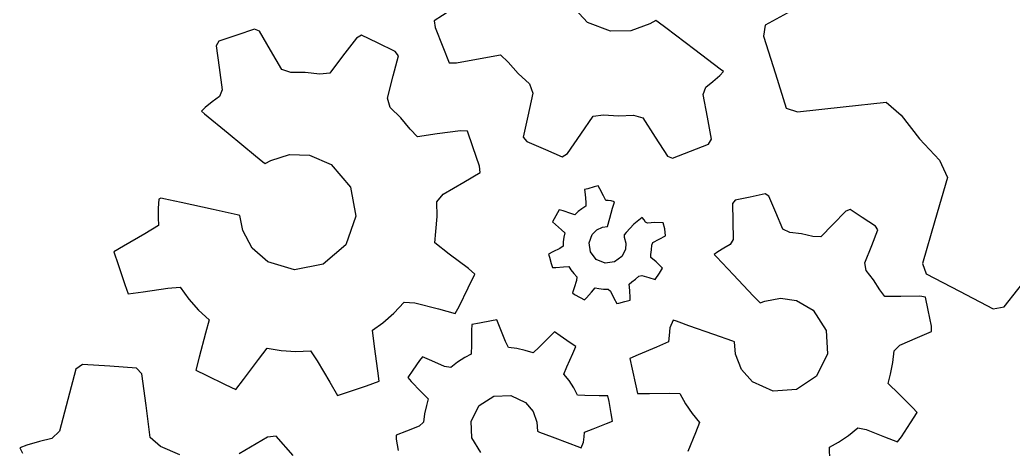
# Model space of a CAD drawing. Header units: metres. Extents: x 1284 to 1630, y 1792 to 2073.
# Drawn here: x 1437.13 to 1451.73, y 1873.12 to 1879.43 of the extents above; entities that cross this region are included whole.
import ezdxf

# ---------------------------------------------------------------- set-up
doc = ezdxf.new("R2010")
doc.units = ezdxf.units.M

msp = doc.modelspace()

# ---------------------------------------------------------------- linework, layer by layer
at = {"layer": 'COMPONENT0'}
for p, q in [((1445.476, 1879.395, 0.001), (1445.173, 1879.726, 0.001)), ((1443.464, 1879.573, 0.001), (1443.221, 1879.417, 0.001)), ((1448.622, 1879.649, 0.001), (1448.085, 1879.355, 0.001)), ((1443.221, 1879.417, 0.001), (1443.237, 1879.321, 0.001)), ((1445.812, 1879.266, 0.001), (1445.476, 1879.395, 0.001)), ((1446.479, 1879.424, 0.001), (1446.392, 1879.374, 0.001)), ((1446.512, 1879.399, 0.001), (1446.479, 1879.424, 0.001)), ((1446.626, 1879.313, 0.001), (1446.512, 1879.399, 0.001)), ((1440.581, 1879.297, 0.001), (1440.321, 1879.207, 0.001)), ((1440.654, 1879.264, 0.001), (1440.581, 1879.297, 0.001)), ((1440.817, 1878.984, 0.001), (1440.654, 1879.264, 0.001)), ((1443.237, 1879.321, 0.001), (1443.349, 1879.036, 0.001)), ((1446.113, 1879.271, 0.001), (1445.812, 1879.266, 0.001)), ((1446.392, 1879.374, 0.001), (1446.113, 1879.271, 0.001)), ((1447.054, 1878.989, 0.001), (1446.626, 1879.313, 0.001)), ((1448.085, 1879.355, 0.001), (1448.06, 1879.191, 0.001)), ((1440.059, 1879.117, 0.001), (1440.017, 1879.049, 0.001)), ((1440.321, 1879.207, 0.001), (1440.059, 1879.117, 0.001)), ((1442.079, 1879.164, 0.001), (1441.876, 1878.898, 0.001)), ((1442.154, 1879.207, 0.001), (1442.079, 1879.164, 0.001)), ((1442.39, 1879.092, 0.001), (1442.154, 1879.207, 0.001)), ((1448.06, 1879.191, 0.001), (1448.235, 1878.637, 0.001)), ((1440.017, 1879.049, 0.001), (1440.06, 1878.733, 0.001)), ((1440.981, 1878.701, 0.001), (1440.817, 1878.984, 0.001)), ((1442.648, 1878.966, 0.001), (1442.39, 1879.092, 0.001)), ((1442.699, 1878.901, 0.001), (1442.648, 1878.966, 0.001)), ((1443.349, 1879.036, 0.001), (1443.441, 1878.802, 0.001)), ((1447.425, 1878.709, 0.001), (1447.054, 1878.989, 0.001)), ((1441.876, 1878.898, 0.001), (1441.687, 1878.648, 0.001)), ((1442.621, 1878.608, 0.001), (1442.699, 1878.901, 0.001)), ((1443.441, 1878.802, 0.001), (1443.548, 1878.8, 0.001)), ((1443.548, 1878.8, 0.001), (1443.898, 1878.863, 0.001)), ((1443.898, 1878.863, 0.001), (1444.194, 1878.917, 0.001)), ((1444.194, 1878.917, 0.001), (1444.308, 1878.808, 0.001)), ((1444.308, 1878.808, 0.001), (1444.457, 1878.643, 0.001)), ((1440.06, 1878.733, 0.001), (1440.106, 1878.403, 0.001)), ((1441.113, 1878.656, 0.001), (1440.981, 1878.701, 0.001)), ((1441.327, 1878.656, 0.001), (1441.113, 1878.656, 0.001)), ((1441.541, 1878.633, 0.001), (1441.327, 1878.656, 0.001)), ((1447.419, 1878.616, 0.001), (1447.474, 1878.671, 0.001)), ((1447.474, 1878.671, 0.001), (1447.425, 1878.709, 0.001)), ((1441.687, 1878.648, 0.001), (1441.541, 1878.633, 0.001)), ((1442.534, 1878.279, 0.001), (1442.621, 1878.608, 0.001)), ((1444.457, 1878.643, 0.001), (1444.623, 1878.493, 0.001)), ((1447.212, 1878.44, 0.001), (1447.318, 1878.525, 0.001)), ((1447.318, 1878.525, 0.001), (1447.419, 1878.616, 0.001)), ((1448.235, 1878.637, 0.001), (1448.394, 1878.132, 0.001)), ((1440.106, 1878.403, 0.001), (1440.065, 1878.304, 0.001)), ((1444.623, 1878.493, 0.001), (1444.671, 1878.356, 0.001)), ((1447.175, 1878.337, 0.001), (1447.212, 1878.44, 0.001)), ((1439.959, 1878.227, 0.001), (1439.857, 1878.143, 0.001)), ((1440.065, 1878.304, 0.001), (1439.959, 1878.227, 0.001)), ((1442.576, 1878.144, 0.001), (1442.534, 1878.279, 0.001)), ((1444.671, 1878.356, 0.001), (1444.597, 1878.014, 0.001)), ((1447.236, 1878, 0.001), (1447.175, 1878.337, 0.001)), ((1449.233, 1878.154, 0.001), (1449.864, 1878.224, 0.001)), ((1449.864, 1878.224, 0.001), (1450.086, 1878.03, 0.001)), ((1439.857, 1878.143, 0.001), (1439.801, 1878.091, 0.001)), ((1439.801, 1878.091, 0.001), (1439.847, 1878.053, 0.001)), ((1442.731, 1877.992, 0.001), (1442.576, 1878.144, 0.001)), ((1448.394, 1878.132, 0.001), (1448.561, 1878.08, 0.001)), ((1448.561, 1878.08, 0.001), (1449.233, 1878.154, 0.001)), ((1439.847, 1878.053, 0.001), (1440.196, 1877.765, 0.001)), ((1442.868, 1877.826, 0.001), (1442.731, 1877.992, 0.001)), ((1444.597, 1878.014, 0.001), (1444.53, 1877.709, 0.001)), ((1445.376, 1877.75, 0.001), (1445.56, 1878.015, 0.001)), ((1445.56, 1878.015, 0.001), (1445.709, 1878.036, 0.001)), ((1445.709, 1878.036, 0.001), (1445.93, 1878.023, 0.001)), ((1445.93, 1878.023, 0.001), (1446.15, 1878.032, 0.001)), ((1446.15, 1878.032, 0.001), (1446.287, 1877.991, 0.001)), ((1446.287, 1877.991, 0.001), (1446.47, 1877.708, 0.001)), ((1447.295, 1877.676, 0.001), (1447.236, 1878, 0.001)), ((1450.086, 1878.03, 0.001), (1450.351, 1877.685, 0.001)), ((1442.975, 1877.715, 0.001), (1442.868, 1877.826, 0.001)), ((1443.607, 1877.802, 0.001), (1443.264, 1877.755, 0.001)), ((1443.71, 1877.795, 0.001), (1443.607, 1877.802, 0.001)), ((1443.789, 1877.564, 0.001), (1443.71, 1877.795, 0.001)), ((1440.196, 1877.765, 0.001), (1440.597, 1877.433, 0.001)), ((1443.264, 1877.755, 0.001), (1442.975, 1877.715, 0.001)), ((1444.53, 1877.709, 0.001), (1444.585, 1877.645, 0.001)), ((1444.585, 1877.645, 0.001), (1444.856, 1877.527, 0.001)), ((1445.18, 1877.466, 0.001), (1445.376, 1877.75, 0.001)), ((1446.47, 1877.708, 0.001), (1446.649, 1877.428, 0.001)), ((1447.255, 1877.605, 0.001), (1447.295, 1877.676, 0.001)), ((1450.351, 1877.685, 0.001), (1450.648, 1877.371, 0.001)), ((1443.886, 1877.283, 0.001), (1443.789, 1877.564, 0.001)), ((1444.856, 1877.527, 0.001), (1445.104, 1877.419, 0.001)), ((1446.726, 1877.397, 0.001), (1446.989, 1877.5, 0.001)), ((1446.989, 1877.5, 0.001), (1447.255, 1877.605, 0.001)), ((1440.597, 1877.433, 0.001), (1440.705, 1877.345, 0.001)), ((1440.705, 1877.345, 0.001), (1440.736, 1877.319, 0.001)), ((1440.736, 1877.319, 0.001), (1440.822, 1877.364, 0.001)), ((1440.822, 1877.364, 0.001), (1441.097, 1877.453, 0.001)), ((1441.097, 1877.453, 0.001), (1441.389, 1877.444, 0.001)), ((1441.389, 1877.444, 0.001), (1441.71, 1877.305, 0.001)), ((1445.104, 1877.419, 0.001), (1445.18, 1877.466, 0.001)), ((1446.649, 1877.428, 0.001), (1446.726, 1877.397, 0.001)), ((1450.648, 1877.371, 0.001), (1450.765, 1877.116, 0.001)), ((1441.71, 1877.305, 0.001), (1441.99, 1876.971, 0.001)), ((1443.897, 1877.189, 0.001), (1443.886, 1877.283, 0.001)), ((1443.655, 1877.048, 0.001), (1443.897, 1877.189, 0.001)), ((1450.765, 1877.116, 0.001), (1450.579, 1876.48, 0.001)), ((1441.99, 1876.971, 0.001), (1442.069, 1876.549, 0.001)), ((1443.353, 1876.871, 0.001), (1443.655, 1877.048, 0.001)), ((1445.478, 1876.95, 0.001), (1445.433, 1876.937, 0.001)), ((1445.433, 1876.937, 0.001), (1445.439, 1876.867, 0.001)), ((1445.572, 1876.976, 0.001), (1445.478, 1876.95, 0.001)), ((1445.632, 1876.993, 0.001), (1445.572, 1876.976, 0.001)), ((1445.656, 1876.947, 0.001), (1445.632, 1876.993, 0.001)), ((1445.708, 1876.844, 0.001), (1445.656, 1876.947, 0.001)), ((1439.175, 1876.799, 0.001), (1439.167, 1876.663, 0.001)), ((1439.205, 1876.813, 0.001), (1439.175, 1876.799, 0.001)), ((1439.272, 1876.798, 0.001), (1439.205, 1876.813, 0.001)), ((1439.318, 1876.788, 0.001), (1439.272, 1876.798, 0.001)), ((1439.503, 1876.748, 0.001), (1439.318, 1876.788, 0.001)), ((1443.263, 1876.757, 0.001), (1443.353, 1876.871, 0.001)), ((1445.439, 1876.867, 0.001), (1445.448, 1876.751, 0.001)), ((1445.742, 1876.777, 0.001), (1445.708, 1876.844, 0.001)), ((1445.78, 1876.776, 0.001), (1445.742, 1876.777, 0.001)), ((1445.823, 1876.774, 0.001), (1445.78, 1876.776, 0.001)), ((1445.87, 1876.759, 0.001), (1445.823, 1876.774, 0.001)), ((1445.86, 1876.724, 0.001), (1445.87, 1876.759, 0.001)), ((1447.647, 1876.782, 0.001), (1447.607, 1876.732, 0.001)), ((1447.867, 1876.828, 0.001), (1447.647, 1876.782, 0.001)), ((1448.084, 1876.874, 0.001), (1447.867, 1876.828, 0.001)), ((1448.139, 1876.84, 0.001), (1448.084, 1876.874, 0.001)), ((1448.241, 1876.6, 0.001), (1448.139, 1876.84, 0.001)), ((1439.167, 1876.663, 0.001), (1439.168, 1876.528, 0.001)), ((1439.973, 1876.644, 0.001), (1439.503, 1876.748, 0.001)), ((1440.328, 1876.566, 0.001), (1439.973, 1876.644, 0.001)), ((1443.267, 1876.541, 0.001), (1443.263, 1876.757, 0.001)), ((1445.059, 1876.642, 0.001), (1445.034, 1876.596, 0.001)), ((1445.118, 1876.623, 0.001), (1445.059, 1876.642, 0.001)), ((1445.229, 1876.587, 0.001), (1445.118, 1876.623, 0.001)), ((1445.339, 1876.614, 0.001), (1445.29, 1876.567, 0.001)), ((1445.392, 1876.656, 0.001), (1445.339, 1876.614, 0.001)), ((1445.449, 1876.693, 0.001), (1445.392, 1876.656, 0.001)), ((1445.448, 1876.751, 0.001), (1445.449, 1876.693, 0.001)), ((1445.803, 1876.519, 0.001), (1445.844, 1876.666, 0.001)), ((1445.844, 1876.666, 0.001), (1445.86, 1876.724, 0.001)), ((1447.607, 1876.732, 0.001), (1447.61, 1876.473, 0.001)), ((1449.271, 1876.618, 0.001), (1449.082, 1876.424, 0.001)), ((1449.336, 1876.644, 0.001), (1449.271, 1876.618, 0.001)), ((1449.513, 1876.529, 0.001), (1449.336, 1876.644, 0.001)), ((1439.168, 1876.528, 0.001), (1439.173, 1876.408, 0.001)), ((1440.365, 1876.558, 0.001), (1440.328, 1876.566, 0.001)), ((1440.409, 1876.335, 0.001), (1440.365, 1876.558, 0.001)), ((1442.069, 1876.549, 0.001), (1441.921, 1876.125, 0.001)), ((1443.248, 1876.324, 0.001), (1443.267, 1876.541, 0.001)), ((1444.985, 1876.51, 0.001), (1444.958, 1876.462, 0.001)), ((1445.034, 1876.596, 0.001), (1444.985, 1876.51, 0.001)), ((1445.29, 1876.567, 0.001), (1445.229, 1876.587, 0.001)), ((1445.768, 1876.396, 0.001), (1445.803, 1876.519, 0.001)), ((1446.28, 1876.528, 0.001), (1446.154, 1876.428, 0.001)), ((1446.305, 1876.495, 0.001), (1446.28, 1876.528, 0.001)), ((1446.328, 1876.46, 0.001), (1446.305, 1876.495, 0.001)), ((1447.61, 1876.473, 0.001), (1447.613, 1876.205, 0.001)), ((1448.345, 1876.356, 0.001), (1448.241, 1876.6, 0.001)), ((1449.708, 1876.402, 0.001), (1449.513, 1876.529, 0.001)), ((1450.579, 1876.48, 0.001), (1450.396, 1875.853, 0.001)), ((1439.173, 1876.408, 0.001), (1438.969, 1876.289, 0.001)), ((1440.549, 1876.077, 0.001), (1440.409, 1876.335, 0.001)), ((1443.23, 1876.153, 0.001), (1443.248, 1876.324, 0.001)), ((1444.958, 1876.462, 0.001), (1445.004, 1876.423, 0.001)), ((1445.004, 1876.423, 0.001), (1445.092, 1876.348, 0.001)), ((1445.092, 1876.348, 0.001), (1445.143, 1876.304, 0.001)), ((1445.545, 1876.279, 0.001), (1445.613, 1876.347, 0.001)), ((1445.613, 1876.347, 0.001), (1445.697, 1876.386, 0.001)), ((1445.697, 1876.386, 0.001), (1445.768, 1876.396, 0.001)), ((1446.154, 1876.428, 0.001), (1446.042, 1876.307, 0.001)), ((1446.358, 1876.445, 0.001), (1446.328, 1876.46, 0.001)), ((1446.463, 1876.454, 0.001), (1446.358, 1876.445, 0.001)), ((1446.585, 1876.447, 0.001), (1446.463, 1876.454, 0.001)), ((1446.609, 1876.362, 0.001), (1446.585, 1876.447, 0.001)), ((1446.621, 1876.256, 0.001), (1446.609, 1876.362, 0.001)), ((1448.446, 1876.307, 0.001), (1448.345, 1876.356, 0.001)), ((1449.082, 1876.424, 0.001), (1448.905, 1876.243, 0.001)), ((1449.651, 1876.118, 0.001), (1449.742, 1876.345, 0.001)), ((1449.742, 1876.345, 0.001), (1449.708, 1876.402, 0.001)), ((1438.969, 1876.289, 0.001), (1438.654, 1876.105, 0.001)), ((1445.128, 1876.24, 0.001), (1445.119, 1876.172, 0.001)), ((1445.143, 1876.304, 0.001), (1445.128, 1876.24, 0.001)), ((1445.5, 1876.156, 0.001), (1445.545, 1876.279, 0.001)), ((1446.042, 1876.307, 0.001), (1446.012, 1876.274, 0.001)), ((1446.012, 1876.274, 0.001), (1446.015, 1876.237, 0.001)), ((1446.015, 1876.237, 0.001), (1446.039, 1876.148, 0.001)), ((1446.437, 1876.162, 0.001), (1446.529, 1876.209, 0.001)), ((1446.529, 1876.209, 0.001), (1446.621, 1876.256, 0.001)), ((1447.613, 1876.205, 0.001), (1447.571, 1876.13, 0.001)), ((1448.618, 1876.286, 0.001), (1448.446, 1876.307, 0.001)), ((1448.787, 1876.246, 0.001), (1448.618, 1876.286, 0.001)), ((1448.905, 1876.243, 0.001), (1448.787, 1876.246, 0.001)), ((1438.654, 1876.105, 0.001), (1438.513, 1876.021, 0.001)), ((1440.775, 1875.878, 0.001), (1440.549, 1876.077, 0.001)), ((1441.921, 1876.125, 0.001), (1441.591, 1875.841, 0.001)), ((1443.444, 1875.991, 0.001), (1443.23, 1876.153, 0.001)), ((1445.07, 1876.074, 0.001), (1444.967, 1876.022, 0.001)), ((1445.118, 1876.104, 0.001), (1445.07, 1876.074, 0.001)), ((1445.119, 1876.172, 0.001), (1445.118, 1876.104, 0.001)), ((1445.519, 1876.021, 0.001), (1445.5, 1876.156, 0.001)), ((1446.031, 1876.055, 0.001), (1445.981, 1875.956, 0.001)), ((1446.039, 1876.148, 0.001), (1446.031, 1876.055, 0.001)), ((1446.405, 1875.986, 0.001), (1446.416, 1876.053, 0.001)), ((1446.416, 1876.053, 0.001), (1446.42, 1876.121, 0.001)), ((1446.42, 1876.121, 0.001), (1446.437, 1876.162, 0.001)), ((1447.478, 1876.079, 0.001), (1447.388, 1876.021, 0.001)), ((1447.571, 1876.13, 0.001), (1447.478, 1876.079, 0.001)), ((1449.548, 1875.863, 0.001), (1449.651, 1876.118, 0.001)), ((1438.513, 1876.021, 0.001), (1438.576, 1875.838, 0.001)), ((1443.726, 1875.777, 0.001), (1443.444, 1875.991, 0.001)), ((1444.967, 1876.022, 0.001), (1444.903, 1875.989, 0.001)), ((1444.903, 1875.989, 0.001), (1444.915, 1875.946, 0.001)), ((1444.915, 1875.946, 0.001), (1444.941, 1875.852, 0.001)), ((1445.603, 1875.911, 0.001), (1445.519, 1876.021, 0.001)), ((1445.735, 1875.856, 0.001), (1445.603, 1875.911, 0.001)), ((1445.981, 1875.956, 0.001), (1445.87, 1875.874, 0.001)), ((1446.407, 1875.939, 0.001), (1446.405, 1875.986, 0.001)), ((1446.483, 1875.875, 0.001), (1446.407, 1875.939, 0.001)), ((1447.388, 1876.021, 0.001), (1447.338, 1875.985, 0.001)), ((1447.338, 1875.985, 0.001), (1447.371, 1875.95, 0.001)), ((1447.371, 1875.95, 0.001), (1447.622, 1875.685, 0.001)), ((1438.576, 1875.838, 0.001), (1438.677, 1875.545, 0.001)), ((1441.169, 1875.756, 0.001), (1440.775, 1875.878, 0.001)), ((1441.591, 1875.841, 0.001), (1441.169, 1875.756, 0.001)), ((1443.82, 1875.693, 0.001), (1443.726, 1875.777, 0.001)), ((1444.941, 1875.852, 0.001), (1444.959, 1875.791, 0.001)), ((1444.959, 1875.791, 0.001), (1445.008, 1875.794, 0.001)), ((1445.008, 1875.794, 0.001), (1445.122, 1875.803, 0.001)), ((1445.122, 1875.803, 0.001), (1445.198, 1875.809, 0.001)), ((1445.198, 1875.809, 0.001), (1445.23, 1875.759, 0.001)), ((1445.23, 1875.759, 0.001), (1445.272, 1875.704, 0.001)), ((1445.87, 1875.874, 0.001), (1445.735, 1875.856, 0.001)), ((1446.576, 1875.781, 0.001), (1446.483, 1875.875, 0.001)), ((1446.535, 1875.708, 0.001), (1446.576, 1875.781, 0.001)), ((1449.568, 1875.751, 0.001), (1449.548, 1875.863, 0.001)), ((1449.677, 1875.613, 0.001), (1449.568, 1875.751, 0.001)), ((1450.396, 1875.853, 0.001), (1450.449, 1875.7, 0.001)), ((1443.722, 1875.492, 0.001), (1443.82, 1875.693, 0.001)), ((1445.272, 1875.704, 0.001), (1445.32, 1875.654, 0.001)), ((1445.315, 1875.603, 0.001), (1445.28, 1875.495, 0.001)), ((1445.32, 1875.654, 0.001), (1445.315, 1875.603, 0.001)), ((1446.125, 1875.58, 0.001), (1446.18, 1875.62, 0.001)), ((1446.18, 1875.62, 0.001), (1446.231, 1875.666, 0.001)), ((1446.231, 1875.666, 0.001), (1446.275, 1875.677, 0.001)), ((1446.275, 1875.677, 0.001), (1446.378, 1875.644, 0.001)), ((1446.378, 1875.644, 0.001), (1446.469, 1875.614, 0.001)), ((1446.469, 1875.614, 0.001), (1446.535, 1875.708, 0.001)), ((1447.622, 1875.685, 0.001), (1447.911, 1875.378, 0.001)), ((1449.77, 1875.466, 0.001), (1449.677, 1875.613, 0.001)), ((1450.449, 1875.7, 0.001), (1450.941, 1875.445, 0.001)), ((1451.596, 1875.217, 0.001), (1452, 1875.722, 0.001)), ((1438.677, 1875.545, 0.001), (1438.726, 1875.407, 0.001)), ((1438.945, 1875.437, 0.001), (1439.307, 1875.487, 0.001)), ((1439.307, 1875.487, 0.001), (1439.49, 1875.502, 0.001)), ((1439.49, 1875.502, 0.001), (1439.615, 1875.329, 0.001)), ((1443.589, 1875.218, 0.001), (1443.722, 1875.492, 0.001)), ((1445.28, 1875.495, 0.001), (1445.255, 1875.419, 0.001)), ((1445.533, 1875.43, 0.001), (1445.588, 1875.495, 0.001)), ((1445.588, 1875.495, 0.001), (1445.642, 1875.486, 0.001)), ((1445.642, 1875.486, 0.001), (1445.71, 1875.476, 0.001)), ((1445.71, 1875.476, 0.001), (1445.779, 1875.474, 0.001)), ((1445.779, 1875.474, 0.001), (1445.814, 1875.443, 0.001)), ((1446.088, 1875.548, 0.001), (1446.125, 1875.58, 0.001)), ((1446.095, 1875.455, 0.001), (1446.088, 1875.548, 0.001)), ((1446.104, 1875.346, 0.001), (1446.095, 1875.455, 0.001)), ((1449.844, 1875.366, 0.001), (1449.77, 1875.466, 0.001)), ((1450.941, 1875.445, 0.001), (1451.438, 1875.186, 0.001)), ((1438.726, 1875.407, 0.001), (1438.945, 1875.437, 0.001)), ((1439.615, 1875.329, 0.001), (1439.758, 1875.167, 0.001)), ((1445.255, 1875.419, 0.001), (1445.285, 1875.398, 0.001)), ((1445.285, 1875.398, 0.001), (1445.369, 1875.351, 0.001)), ((1445.369, 1875.351, 0.001), (1445.431, 1875.316, 0.001)), ((1445.431, 1875.316, 0.001), (1445.46, 1875.345, 0.001)), ((1445.46, 1875.345, 0.001), (1445.533, 1875.43, 0.001)), ((1445.814, 1875.443, 0.001), (1445.864, 1875.344, 0.001)), ((1445.864, 1875.344, 0.001), (1445.904, 1875.265, 0.001)), ((1446.025, 1875.292, 0.001), (1446.1, 1875.313, 0.001)), ((1446.1, 1875.313, 0.001), (1446.104, 1875.346, 0.001)), ((1447.911, 1875.378, 0.001), (1447.988, 1875.296, 0.001)), ((1448.01, 1875.273, 0.001), (1448.083, 1875.3, 0.001)), ((1448.083, 1875.3, 0.001), (1448.313, 1875.344, 0.001)), ((1448.313, 1875.344, 0.001), (1448.547, 1875.308, 0.001)), ((1448.547, 1875.308, 0.001), (1448.79, 1875.164, 0.001)), ((1450.08, 1875.369, 0.001), (1449.844, 1875.366, 0.001)), ((1450.36, 1875.373, 0.001), (1450.08, 1875.369, 0.001)), ((1450.441, 1875.357, 0.001), (1450.36, 1875.373, 0.001)), ((1450.482, 1875.164, 0.001), (1450.441, 1875.357, 0.001)), ((1439.758, 1875.167, 0.001), (1439.914, 1875.024, 0.001)), ((1442.63, 1875.121, 0.001), (1442.78, 1875.281, 0.001)), ((1442.78, 1875.281, 0.001), (1442.939, 1875.275, 0.001)), ((1442.939, 1875.275, 0.001), (1443.284, 1875.184, 0.001)), ((1443.284, 1875.184, 0.001), (1443.53, 1875.119, 0.001)), ((1443.53, 1875.119, 0.001), (1443.589, 1875.218, 0.001)), ((1445.904, 1875.265, 0.001), (1445.934, 1875.267, 0.001)), ((1445.934, 1875.267, 0.001), (1446.025, 1875.292, 0.001)), ((1447.988, 1875.296, 0.001), (1448.01, 1875.273, 0.001)), ((1448.79, 1875.164, 0.001), (1448.98, 1874.869, 0.001)), ((1450.532, 1874.929, 0.001), (1450.482, 1875.164, 0.001)), ((1451.438, 1875.186, 0.001), (1451.596, 1875.217, 0.001)), ((1439.914, 1875.024, 0.001), (1439.862, 1874.827, 0.001)), ((1442.465, 1874.98, 0.001), (1442.63, 1875.121, 0.001)), ((1444.063, 1875.01, 0.001), (1443.887, 1874.977, 0.001)), ((1444.142, 1875.023, 0.001), (1444.063, 1875.01, 0.001)), ((1444.191, 1874.902, 0.001), (1444.142, 1875.023, 0.001)), ((1446.732, 1875.02, 0.001), (1446.687, 1874.904, 0.001)), ((1446.785, 1875.002, 0.001), (1446.732, 1875.02, 0.001)), ((1442.315, 1874.87, 0.001), (1442.465, 1874.98, 0.001)), ((1442.347, 1874.631, 0.001), (1442.315, 1874.87, 0.001)), ((1443.771, 1874.866, 0.001), (1443.768, 1874.658, 0.001)), ((1443.773, 1874.956, 0.001), (1443.771, 1874.866, 0.001)), ((1443.887, 1874.977, 0.001), (1443.773, 1874.956, 0.001)), ((1444.269, 1874.707, 0.001), (1444.191, 1874.902, 0.001)), ((1446.687, 1874.904, 0.001), (1446.675, 1874.795, 0.001)), ((1446.821, 1874.989, 0.001), (1446.785, 1875.002, 0.001)), ((1446.964, 1874.938, 0.001), (1446.821, 1874.989, 0.001)), ((1447.331, 1874.808, 0.001), (1446.964, 1874.938, 0.001)), ((1448.98, 1874.869, 0.001), (1449.002, 1874.522, 0.001)), ((1450.531, 1874.852, 0.001), (1450.532, 1874.929, 0.001)), ((1439.862, 1874.827, 0.001), (1439.769, 1874.474, 0.001)), ((1444.913, 1874.77, 0.001), (1444.763, 1874.623, 0.001)), ((1444.991, 1874.846, 0.001), (1444.913, 1874.77, 0.001)), ((1445.073, 1874.789, 0.001), (1444.991, 1874.846, 0.001)), ((1445.222, 1874.687, 0.001), (1445.073, 1874.789, 0.001)), ((1446.675, 1874.795, 0.001), (1446.667, 1874.699, 0.001)), ((1447.609, 1874.71, 0.001), (1447.331, 1874.808, 0.001)), ((1450.063, 1874.653, 0.001), (1450.323, 1874.764, 0.001)), ((1450.323, 1874.764, 0.001), (1450.531, 1874.852, 0.001)), ((1440.638, 1874.439, 0.001), (1440.766, 1874.607, 0.001)), ((1440.766, 1874.607, 0.001), (1440.971, 1874.572, 0.001)), ((1440.971, 1874.572, 0.001), (1441.188, 1874.558, 0.001)), ((1442.396, 1874.275, 0.001), (1442.347, 1874.631, 0.001)), ((1443.768, 1874.658, 0.001), (1443.767, 1874.519, 0.001)), ((1444.314, 1874.615, 0.001), (1444.269, 1874.707, 0.001)), ((1444.438, 1874.602, 0.001), (1444.314, 1874.615, 0.001)), ((1444.561, 1874.575, 0.001), (1444.438, 1874.602, 0.001)), ((1444.675, 1874.537, 0.001), (1444.561, 1874.575, 0.001)), ((1444.763, 1874.623, 0.001), (1444.675, 1874.537, 0.001)), ((1445.301, 1874.633, 0.001), (1445.222, 1874.687, 0.001)), ((1445.257, 1874.529, 0.001), (1445.301, 1874.633, 0.001)), ((1446.491, 1874.624, 0.001), (1446.22, 1874.508, 0.001)), ((1446.667, 1874.699, 0.001), (1446.491, 1874.624, 0.001)), ((1447.637, 1874.7, 0.001), (1447.609, 1874.71, 0.001)), ((1447.65, 1874.517, 0.001), (1447.637, 1874.7, 0.001)), ((1449.962, 1874.396, 0.001), (1449.98, 1874.57, 0.001)), ((1449.98, 1874.57, 0.001), (1450.063, 1874.653, 0.001)), ((1439.769, 1874.474, 0.001), (1439.719, 1874.285, 0.001)), ((1440.418, 1874.148, 0.001), (1440.638, 1874.439, 0.001)), ((1441.188, 1874.558, 0.001), (1441.403, 1874.566, 0.001)), ((1441.403, 1874.566, 0.001), (1441.504, 1874.42, 0.001)), ((1443.008, 1874.428, 0.001), (1442.908, 1874.283, 0.001)), ((1443.05, 1874.48, 0.001), (1443.008, 1874.428, 0.001)), ((1443.185, 1874.422, 0.001), (1443.05, 1874.48, 0.001)), ((1443.672, 1874.468, 0.001), (1443.565, 1874.402, 0.001)), ((1443.767, 1874.519, 0.001), (1443.672, 1874.468, 0.001)), ((1445.173, 1874.335, 0.001), (1445.257, 1874.529, 0.001)), ((1446.22, 1874.508, 0.001), (1446.099, 1874.454, 0.001)), ((1446.099, 1874.454, 0.001), (1446.131, 1874.301, 0.001)), ((1447.737, 1874.296, 0.001), (1447.65, 1874.517, 0.001)), ((1449.002, 1874.522, 0.001), (1448.841, 1874.197, 0.001)), ((1437.957, 1874.301, 0.001), (1437.838, 1873.854, 0.001)), ((1438.052, 1874.368, 0.001), (1437.957, 1874.301, 0.001)), ((1438.453, 1874.342, 0.001), (1438.052, 1874.368, 0.001)), ((1438.849, 1874.316, 0.001), (1438.453, 1874.342, 0.001)), ((1438.928, 1874.231, 0.001), (1438.849, 1874.316, 0.001)), ((1439.719, 1874.285, 0.001), (1439.869, 1874.212, 0.001)), ((1441.504, 1874.42, 0.001), (1441.687, 1874.107, 0.001)), ((1442.908, 1874.283, 0.001), (1442.835, 1874.176, 0.001)), ((1443.375, 1874.34, 0.001), (1443.185, 1874.422, 0.001)), ((1443.465, 1874.323, 0.001), (1443.375, 1874.34, 0.001)), ((1443.565, 1874.402, 0.001), (1443.465, 1874.323, 0.001)), ((1445.127, 1874.226, 0.001), (1445.173, 1874.335, 0.001)), ((1446.131, 1874.301, 0.001), (1446.183, 1874.056, 0.001)), ((1447.898, 1874.114, 0.001), (1447.737, 1874.296, 0.001)), ((1449.925, 1874.224, 0.001), (1449.962, 1874.396, 0.001)), ((1438.989, 1873.767, 0.001), (1438.928, 1874.231, 0.001)), ((1439.869, 1874.212, 0.001), (1440.149, 1874.076, 0.001)), ((1440.305, 1874, 0.001), (1440.418, 1874.148, 0.001)), ((1442.414, 1874.121, 0.001), (1442.396, 1874.275, 0.001)), ((1442.835, 1874.176, 0.001), (1442.882, 1874.12, 0.001)), ((1445.204, 1874.131, 0.001), (1445.127, 1874.226, 0.001)), ((1445.272, 1874.027, 0.001), (1445.204, 1874.131, 0.001)), ((1448.841, 1874.197, 0.001), (1448.548, 1874.002, 0.001)), ((1449.893, 1874.089, 0.001), (1449.925, 1874.224, 0.001)), ((1440.149, 1874.076, 0.001), (1440.305, 1874, 0.001)), ((1441.687, 1874.107, 0.001), (1441.801, 1873.912, 0.001)), ((1441.933, 1873.955, 0.001), (1442.225, 1874.056, 0.001)), ((1442.225, 1874.056, 0.001), (1442.414, 1874.121, 0.001)), ((1442.882, 1874.12, 0.001), (1443.025, 1873.973, 0.001)), ((1445.329, 1873.917, 0.001), (1445.272, 1874.027, 0.001)), ((1446.183, 1874.056, 0.001), (1446.208, 1873.941, 0.001)), ((1448.201, 1873.977, 0.001), (1447.898, 1874.114, 0.001)), ((1448.548, 1874.002, 0.001), (1448.201, 1873.977, 0.001)), ((1450.048, 1873.938, 0.001), (1449.893, 1874.089, 0.001)), ((1437.838, 1873.854, 0.001), (1437.714, 1873.389, 0.001)), ((1441.801, 1873.912, 0.001), (1441.933, 1873.955, 0.001)), ((1443.025, 1873.973, 0.001), (1443.134, 1873.863, 0.001)), ((1443.134, 1873.863, 0.001), (1443.109, 1873.766, 0.001)), ((1443.885, 1873.767, 0.001), (1444.098, 1873.902, 0.001)), ((1444.098, 1873.902, 0.001), (1444.347, 1873.914, 0.001)), ((1444.347, 1873.914, 0.001), (1444.562, 1873.811, 0.001)), ((1445.435, 1873.91, 0.001), (1445.329, 1873.917, 0.001)), ((1445.647, 1873.908, 0.001), (1445.435, 1873.91, 0.001)), ((1445.774, 1873.906, 0.001), (1445.647, 1873.908, 0.001)), ((1445.791, 1873.823, 0.001), (1445.774, 1873.906, 0.001)), ((1446.208, 1873.941, 0.001), (1446.386, 1873.943, 0.001)), ((1446.386, 1873.943, 0.001), (1446.682, 1873.947, 0.001)), ((1446.682, 1873.947, 0.001), (1446.831, 1873.941, 0.001)), ((1446.831, 1873.941, 0.001), (1446.913, 1873.789, 0.001)), ((1450.253, 1873.738, 0.001), (1450.048, 1873.938, 0.001)), ((1439.05, 1873.296, 0.001), (1438.989, 1873.767, 0.001)), ((1443.109, 1873.766, 0.001), (1443.08, 1873.644, 0.001)), ((1443.765, 1873.537, 0.001), (1443.885, 1873.767, 0.001)), ((1444.562, 1873.811, 0.001), (1444.674, 1873.678, 0.001)), ((1445.823, 1873.647, 0.001), (1445.791, 1873.823, 0.001)), ((1446.913, 1873.789, 0.001), (1447.011, 1873.646, 0.001)), ((1450.32, 1873.661, 0.001), (1450.253, 1873.738, 0.001)), ((1443.08, 1873.644, 0.001), (1443.064, 1873.52, 0.001)), ((1444.674, 1873.678, 0.001), (1444.732, 1873.519, 0.001)), ((1445.844, 1873.537, 0.001), (1445.823, 1873.647, 0.001)), ((1447.011, 1873.646, 0.001), (1447.122, 1873.515, 0.001)), ((1450.222, 1873.51, 0.001), (1450.32, 1873.661, 0.001)), ((1443.003, 1873.462, 0.001), (1442.815, 1873.387, 0.001)), ((1443.064, 1873.52, 0.001), (1443.003, 1873.462, 0.001)), ((1443.774, 1873.289, 0.001), (1443.765, 1873.537, 0.001)), ((1444.732, 1873.519, 0.001), (1444.738, 1873.387, 0.001)), ((1445.433, 1873.372, 0.001), (1445.56, 1873.422, 0.001)), ((1445.56, 1873.422, 0.001), (1445.756, 1873.501, 0.001)), ((1445.756, 1873.501, 0.001), (1445.844, 1873.537, 0.001)), ((1447.122, 1873.515, 0.001), (1447.061, 1873.363, 0.001)), ((1449.309, 1873.322, 0.001), (1449.445, 1873.435, 0.001)), ((1449.445, 1873.435, 0.001), (1449.572, 1873.414, 0.001)), ((1449.572, 1873.414, 0.001), (1449.84, 1873.307, 0.001)), ((1450.087, 1873.303, 0.001), (1450.222, 1873.51, 0.001)), ((1437.605, 1873.28, 0.001), (1437.42, 1873.236, 0.001)), ((1437.714, 1873.389, 0.001), (1437.605, 1873.28, 0.001)), ((1439.2, 1873.162, 0.001), (1439.05, 1873.296, 0.001)), ((1440.774, 1873.3, 0.001), (1440.355, 1873.057, 0.001)), ((1440.898, 1873.314, 0.001), (1440.774, 1873.3, 0.001)), ((1441.149, 1873.028, 0.001), (1440.898, 1873.314, 0.001)), ((1442.664, 1873.327, 0.001), (1442.663, 1873.272, 0.001)), ((1442.663, 1873.272, 0.001), (1442.694, 1873.103, 0.001)), ((1442.815, 1873.387, 0.001), (1442.664, 1873.327, 0.001)), ((1443.906, 1873.074, 0.001), (1443.774, 1873.289, 0.001)), ((1444.738, 1873.387, 0.001), (1444.77, 1873.375, 0.001)), ((1444.77, 1873.375, 0.001), (1444.956, 1873.304, 0.001)), ((1444.956, 1873.304, 0.001), (1445.216, 1873.205, 0.001)), ((1445.415, 1873.225, 0.001), (1445.426, 1873.303, 0.001)), ((1445.426, 1873.303, 0.001), (1445.433, 1873.372, 0.001)), ((1447.061, 1873.363, 0.001), (1446.951, 1873.089, 0.001)), ((1449.162, 1873.225, 0.001), (1449.309, 1873.322, 0.001)), ((1449.84, 1873.307, 0.001), (1450.03, 1873.23, 0.001)), ((1450.03, 1873.23, 0.001), (1450.087, 1873.303, 0.001)), ((1437.237, 1873.181, 0.001), (1437.133, 1873.143, 0.001)), ((1437.133, 1873.143, 0.001), (1437.173, 1873.067, 0.001)), ((1437.42, 1873.236, 0.001), (1437.237, 1873.181, 0.001)), ((1439.486, 1873.042, 0.001), (1439.2, 1873.162, 0.001)), ((1445.216, 1873.205, 0.001), (1445.318, 1873.166, 0.001)), ((1445.318, 1873.166, 0.001), (1445.381, 1873.143, 0.001)), ((1445.381, 1873.143, 0.001), (1445.415, 1873.225, 0.001)), ((1449.031, 1873.152, 0.001), (1449.162, 1873.225, 0.001)), ((1449.034, 1872.957, 0.001), (1449.031, 1873.152, 0.001))]:
    msp.add_line(p, q, dxfattribs=at)

doc.saveas('drawing.dxf')
